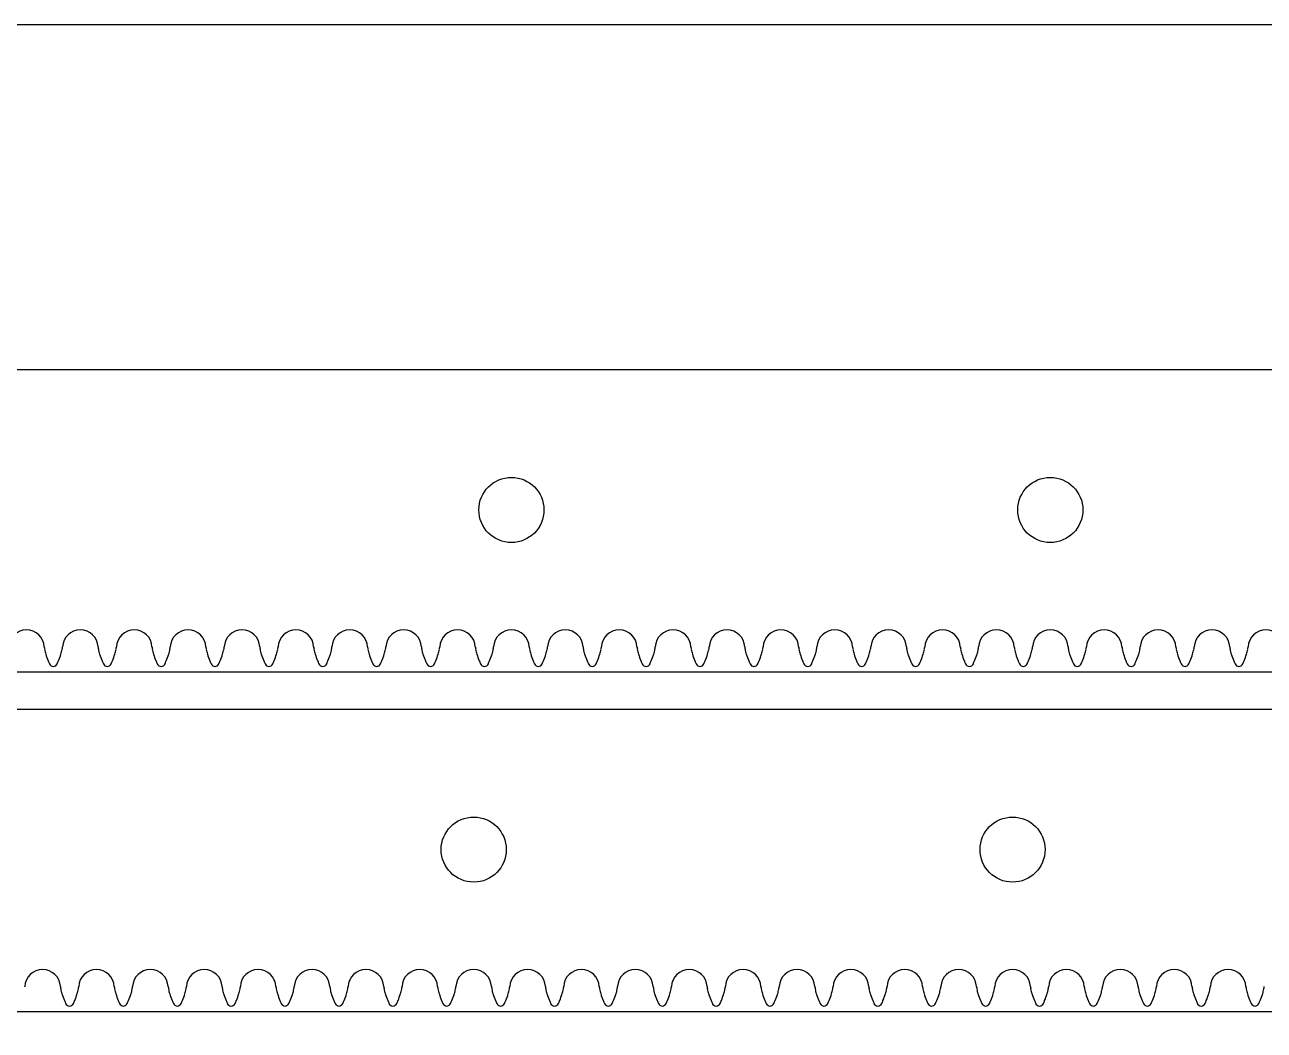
# Model space of a CAD drawing. Extents: x 0 to 800, y 0 to 400.
# Drawn here: x 453.3 to 568.3, y 306.7 to 400 of the extents above; entities that cross this region are included whole.
import ezdxf

# ---------------------------------------------------------------- set-up
doc = ezdxf.new("R2010")
doc.units = 0
doc.header["$MEASUREMENT"] = 0
for name, color, linetype in [('CUTOUT_5MM', 18, 'CONTINUOUS'), ('INSIDE_HOLES_5MM', 18, 'CONTINUOUS'), ('RACK_4MM', 18, 'CONTINUOUS')]:
    doc.layers.add(name, color=color, linetype=linetype)

msp = doc.modelspace()

# ---------------------------------------------------------------- linework, layer by layer
at = {"layer": 'CUTOUT_5MM'}
for p, q in [((647.5, 368), (349.5, 368)), ((349.5, 340), (647.5, 340)), ((744, 336.5), (46, 336.5)), ((46, 308.5), (744, 308.5))]:
    msp.add_line(p, q, dxfattribs=at)
at = {"layer": 'INSIDE_HOLES_5MM'}
for centre in [(498.5, 355), (548.5, 355), (495, 323.5), (545, 323.5)]:
    msp.add_circle(centre, 3.02, dxfattribs=at)
at = {"layer": 'RACK_4MM'}
for p, q in [((455.15, 342.31), (455.15, 342.26)), ((456.85, 342.26), (456.85, 342.31)), ((460.15, 342.31), (460.15, 342.26)), ((461.85, 342.26), (461.85, 342.31)), ((465.15, 342.31), (465.15, 342.26)), ((466.85, 342.26), (466.85, 342.31)), ((470.15, 342.31), (470.15, 342.26)), ((471.85, 342.26), (471.85, 342.31)), ((475.15, 342.31), (475.15, 342.26)), ((476.85, 342.26), (476.85, 342.31)), ((480.15, 342.31), (480.15, 342.26)), ((481.85, 342.26), (481.85, 342.31)), ((485.15, 342.31), (485.15, 342.26)), ((486.85, 342.26), (486.85, 342.31)), ((490.15, 342.31), (490.15, 342.26)), ((491.85, 342.26), (491.85, 342.31)), ((495.15, 342.31), (495.15, 342.26)), ((496.85, 342.26), (496.85, 342.31)), ((500.15, 342.31), (500.15, 342.26)), ((501.85, 342.26), (501.85, 342.31)), ((505.15, 342.31), (505.15, 342.26)), ((506.85, 342.26), (506.85, 342.31)), ((510.15, 342.31), (510.15, 342.26)), ((511.85, 342.26), (511.85, 342.31)), ((515.15, 342.31), (515.15, 342.26)), ((516.85, 342.26), (516.85, 342.31)), ((520.15, 342.31), (520.15, 342.26)), ((521.85, 342.26), (521.85, 342.31)), ((525.15, 342.31), (525.15, 342.26)), ((526.85, 342.26), (526.85, 342.31)), ((530.15, 342.31), (530.15, 342.26)), ((531.85, 342.26), (531.85, 342.31)), ((535.15, 342.31), (535.15, 342.26)), ((536.85, 342.26), (536.85, 342.31)), ((540.15, 342.31), (540.15, 342.26)), ((541.85, 342.26), (541.85, 342.31)), ((545.15, 342.31), (545.15, 342.26)), ((546.85, 342.26), (546.85, 342.31)), ((550.15, 342.31), (550.15, 342.26)), ((551.85, 342.26), (551.85, 342.31)), ((555.15, 342.31), (555.15, 342.26)), ((556.85, 342.26), (556.85, 342.31)), ((560.15, 342.31), (560.15, 342.26)), ((561.85, 342.26), (561.85, 342.31)), ((565.15, 342.31), (565.15, 342.26)), ((566.85, 342.26), (566.85, 342.31)), ((453.35, 310.76), (453.35, 310.81)), ((456.65, 310.81), (456.65, 310.76)), ((458.35, 310.76), (458.35, 310.81)), ((461.65, 310.81), (461.65, 310.76)), ((463.35, 310.76), (463.35, 310.81)), ((466.65, 310.81), (466.65, 310.76)), ((468.35, 310.76), (468.35, 310.81)), ((471.65, 310.81), (471.65, 310.76)), ((473.35, 310.76), (473.35, 310.81)), ((476.65, 310.81), (476.65, 310.76)), ((478.35, 310.76), (478.35, 310.81)), ((481.65, 310.81), (481.65, 310.76)), ((483.35, 310.76), (483.35, 310.81)), ((486.65, 310.81), (486.65, 310.76)), ((488.35, 310.76), (488.35, 310.81)), ((491.65, 310.81), (491.65, 310.76)), ((493.35, 310.76), (493.35, 310.81)), ((496.65, 310.81), (496.65, 310.76)), ((498.35, 310.76), (498.35, 310.81)), ((501.65, 310.81), (501.65, 310.76)), ((503.35, 310.76), (503.35, 310.81)), ((506.65, 310.81), (506.65, 310.76)), ((508.35, 310.76), (508.35, 310.81)), ((511.65, 310.81), (511.65, 310.76)), ((513.35, 310.76), (513.35, 310.81)), ((516.65, 310.81), (516.65, 310.76)), ((518.35, 310.76), (518.35, 310.81)), ((521.65, 310.81), (521.65, 310.76)), ((523.35, 310.76), (523.35, 310.81)), ((526.65, 310.81), (526.65, 310.76)), ((528.35, 310.76), (528.35, 310.81)), ((531.65, 310.81), (531.65, 310.76)), ((533.35, 310.76), (533.35, 310.81)), ((536.65, 310.81), (536.65, 310.76)), ((538.35, 310.76), (538.35, 310.81)), ((541.65, 310.81), (541.65, 310.76)), ((543.35, 310.76), (543.35, 310.81)), ((546.65, 310.81), (546.65, 310.76)), ((548.35, 310.76), (548.35, 310.81)), ((551.65, 310.81), (551.65, 310.76)), ((553.35, 310.76), (553.35, 310.81)), ((556.65, 310.81), (556.65, 310.76)), ((558.35, 310.76), (558.35, 310.81)), ((561.65, 310.81), (561.65, 310.76)), ((563.35, 310.76), (563.35, 310.81)), ((566.65, 310.81), (566.65, 310.76)), ((568.35, 310.76), (568.35, 310.81))]:
    msp.add_line(p, q, dxfattribs=at)
msp.add_lwpolyline([(0, 0), (800, 0), (800, 400), (0, 400)], close=True, dxfattribs=at)
for points in [[(648.5, 343.88), (648.5, 368), (348.5, 368), (348.5, 343.88)], [(745, 312.38), (745, 336.5), (45, 336.5), (45, 312.38)]]:
    msp.add_lwpolyline(points, dxfattribs=at)
for centre, radius, start, end in [((453.5, 342.23), 1.65, 2.4997, 177.5003), ((458.5, 342.23), 1.65, 2.4997, 177.5003), ((463.5, 342.23), 1.65, 2.4997, 177.5003), ((468.5, 342.23), 1.65, 2.4997, 177.5003), ((473.5, 342.23), 1.65, 2.4997, 177.5003), ((478.5, 342.23), 1.65, 2.4997, 177.5003), ((483.5, 342.23), 1.65, 2.4997, 177.5003), ((488.5, 342.23), 1.65, 2.4997, 177.5003), ((493.5, 342.23), 1.65, 2.4997, 177.5003), ((498.5, 342.23), 1.65, 2.4997, 177.5003), ((503.5, 342.23), 1.65, 2.4997, 177.5003), ((508.5, 342.23), 1.65, 2.4997, 177.5003), ((513.5, 342.23), 1.65, 2.4997, 177.5003), ((518.5, 342.23), 1.65, 2.4997, 177.5003), ((523.5, 342.23), 1.65, 2.4997, 177.5003), ((528.5, 342.23), 1.65, 2.4997, 177.5003), ((533.5, 342.23), 1.65, 2.4997, 177.5003), ((538.5, 342.23), 1.65, 2.4997, 177.5003), ((543.5, 342.23), 1.65, 2.4997, 177.5003), ((548.5, 342.23), 1.65, 2.4997, 177.5003), ((553.5, 342.23), 1.65, 2.4997, 177.5003), ((558.5, 342.23), 1.65, 2.4997, 177.5003), ((563.5, 342.23), 1.65, 2.4997, 177.5003), ((568.5, 342.23), 1.65, 2.4997, 177.5003), ((457.38, 342.53), 2.24, 186.8377, 191.5538), ((459.58, 342.96), 4.49, 191.3933, 197.171), ((462.19, 343.77), 7.22, 197.1596, 202.5425), ((450.28, 343.6), 6.72, 337.259, 343.0389), ((451, 343.32), 5.95, 343.5387, 347.897), ((455.04, 342.46), 1.82, 347.897, 353.7115), ((462.38, 342.53), 2.24, 186.8377, 191.5538), ((464.58, 342.96), 4.49, 191.3933, 197.171), ((467.19, 343.77), 7.22, 197.1596, 202.5425), ((455.28, 343.6), 6.72, 337.259, 343.0389), ((456, 343.32), 5.95, 343.5387, 347.897), ((460.04, 342.46), 1.82, 347.897, 353.7115), ((467.38, 342.53), 2.24, 186.8377, 191.5538), ((469.58, 342.96), 4.49, 191.3933, 197.171), ((472.19, 343.77), 7.22, 197.1596, 202.5425), ((460.28, 343.6), 6.72, 337.259, 343.0389), ((461, 343.32), 5.95, 343.5387, 347.897), ((465.04, 342.46), 1.82, 347.897, 353.7115), ((472.38, 342.53), 2.24, 186.8377, 191.5538), ((474.58, 342.96), 4.49, 191.3933, 197.171), ((477.19, 343.77), 7.22, 197.1596, 202.5425), ((465.28, 343.6), 6.72, 337.259, 343.0389), ((466, 343.32), 5.95, 343.5387, 347.897), ((470.04, 342.46), 1.82, 347.897, 353.7115), ((477.38, 342.53), 2.24, 186.8377, 191.5538), ((479.58, 342.96), 4.49, 191.3933, 197.171), ((482.19, 343.77), 7.22, 197.1596, 202.5425), ((470.28, 343.6), 6.72, 337.259, 343.0389), ((471, 343.32), 5.95, 343.5387, 347.897), ((475.04, 342.46), 1.82, 347.897, 353.7115), ((482.38, 342.53), 2.24, 186.8377, 191.5538), ((484.58, 342.96), 4.49, 191.3933, 197.171), ((487.19, 343.77), 7.22, 197.1596, 202.5425), ((475.28, 343.6), 6.72, 337.259, 343.0389), ((476, 343.32), 5.95, 343.5387, 347.897), ((480.04, 342.46), 1.82, 347.897, 353.7115), ((487.38, 342.53), 2.24, 186.8377, 191.5538), ((489.58, 342.96), 4.49, 191.3933, 197.171), ((492.19, 343.77), 7.22, 197.1596, 202.5425), ((480.28, 343.6), 6.72, 337.259, 343.0389), ((481, 343.32), 5.95, 343.5387, 347.897), ((485.04, 342.46), 1.82, 347.897, 353.7115), ((492.38, 342.53), 2.24, 186.8377, 191.5538), ((494.58, 342.96), 4.49, 191.3933, 197.171), ((497.19, 343.77), 7.22, 197.1596, 202.5425), ((485.28, 343.6), 6.72, 337.259, 343.0389), ((486, 343.32), 5.95, 343.5387, 347.897), ((490.04, 342.46), 1.82, 347.897, 353.7115), ((497.38, 342.53), 2.24, 186.8377, 191.5538), ((499.58, 342.96), 4.49, 191.3933, 197.171), ((502.19, 343.77), 7.22, 197.1596, 202.5425), ((490.28, 343.6), 6.72, 337.259, 343.0389), ((491, 343.32), 5.95, 343.5387, 347.897), ((495.04, 342.46), 1.82, 347.897, 353.7115), ((502.38, 342.53), 2.24, 186.8377, 191.5538), ((504.58, 342.96), 4.49, 191.3933, 197.171), ((507.19, 343.77), 7.22, 197.1596, 202.5425), ((495.28, 343.6), 6.72, 337.259, 343.0389), ((496, 343.32), 5.95, 343.5387, 347.897), ((500.04, 342.46), 1.82, 347.897, 353.7115), ((507.38, 342.53), 2.24, 186.8377, 191.5538), ((509.58, 342.96), 4.49, 191.3933, 197.171), ((512.19, 343.77), 7.22, 197.1596, 202.5425), ((500.28, 343.6), 6.72, 337.259, 343.0389), ((501, 343.32), 5.95, 343.5387, 347.897), ((505.04, 342.46), 1.82, 347.897, 353.7115), ((512.38, 342.53), 2.24, 186.8377, 191.5538), ((514.58, 342.96), 4.49, 191.3933, 197.171), ((517.19, 343.77), 7.22, 197.1596, 202.5425), ((505.28, 343.6), 6.72, 337.259, 343.0389), ((506, 343.32), 5.95, 343.5387, 347.897), ((510.04, 342.46), 1.82, 347.897, 353.7115), ((517.38, 342.53), 2.24, 186.8377, 191.5538), ((519.58, 342.96), 4.49, 191.3933, 197.171), ((522.19, 343.77), 7.22, 197.1596, 202.5425), ((510.28, 343.6), 6.72, 337.259, 343.0389), ((511, 343.32), 5.95, 343.5387, 347.897), ((515.04, 342.46), 1.82, 347.897, 353.7115), ((522.38, 342.53), 2.24, 186.8377, 191.5538), ((524.58, 342.96), 4.49, 191.3933, 197.171), ((527.19, 343.77), 7.22, 197.1596, 202.5425), ((515.28, 343.6), 6.72, 337.259, 343.0389), ((516, 343.32), 5.95, 343.5387, 347.897), ((520.04, 342.46), 1.82, 347.897, 353.7115), ((527.38, 342.53), 2.24, 186.8377, 191.5538), ((529.58, 342.96), 4.49, 191.3933, 197.171), ((532.19, 343.77), 7.22, 197.1596, 202.5425), ((520.28, 343.6), 6.72, 337.259, 343.0389), ((521, 343.32), 5.95, 343.5387, 347.897), ((525.04, 342.46), 1.82, 347.897, 353.7115), ((532.38, 342.53), 2.24, 186.8377, 191.5538), ((534.58, 342.96), 4.49, 191.3933, 197.171), ((537.19, 343.77), 7.22, 197.1596, 202.5425), ((525.28, 343.6), 6.72, 337.259, 343.0389), ((526, 343.32), 5.95, 343.5387, 347.897), ((530.04, 342.46), 1.82, 347.897, 353.7115), ((537.38, 342.53), 2.24, 186.8377, 191.5538), ((539.58, 342.96), 4.49, 191.3933, 197.171), ((542.19, 343.77), 7.22, 197.1596, 202.5425), ((530.28, 343.6), 6.72, 337.259, 343.0389), ((531, 343.32), 5.95, 343.5387, 347.897), ((535.04, 342.46), 1.82, 347.897, 353.7115), ((542.38, 342.53), 2.24, 186.8377, 191.5538), ((544.58, 342.96), 4.49, 191.3933, 197.171), ((547.19, 343.77), 7.22, 197.1596, 202.5425), ((535.28, 343.6), 6.72, 337.259, 343.0389), ((536, 343.32), 5.95, 343.5387, 347.897), ((540.04, 342.46), 1.82, 347.897, 353.7115), ((547.38, 342.53), 2.24, 186.8377, 191.5538), ((549.58, 342.96), 4.49, 191.3933, 197.171), ((552.19, 343.77), 7.22, 197.1596, 202.5425), ((540.28, 343.6), 6.72, 337.259, 343.0389), ((541, 343.32), 5.95, 343.5387, 347.897), ((545.04, 342.46), 1.82, 347.897, 353.7115), ((552.38, 342.53), 2.24, 186.8377, 191.5538), ((554.58, 342.96), 4.49, 191.3933, 197.171), ((557.19, 343.77), 7.22, 197.1596, 202.5425), ((545.28, 343.6), 6.72, 337.259, 343.0389), ((546, 343.32), 5.95, 343.5387, 347.897), ((550.04, 342.46), 1.82, 347.897, 353.7115), ((557.38, 342.53), 2.24, 186.8377, 191.5538), ((559.58, 342.96), 4.49, 191.3933, 197.171), ((562.19, 343.77), 7.22, 197.1596, 202.5425), ((550.28, 343.6), 6.72, 337.259, 343.0389), ((551, 343.32), 5.95, 343.5387, 347.897), ((555.04, 342.46), 1.82, 347.897, 353.7115), ((562.38, 342.53), 2.24, 186.8377, 191.5538), ((564.58, 342.96), 4.49, 191.3933, 197.171), ((567.19, 343.77), 7.22, 197.1596, 202.5425), ((555.28, 343.6), 6.72, 337.259, 343.0389), ((556, 343.32), 5.95, 343.5387, 347.897), ((560.04, 342.46), 1.82, 347.897, 353.7115), ((567.38, 342.53), 2.24, 186.8377, 191.5538), ((569.58, 342.96), 4.49, 191.3933, 197.171), ((572.19, 343.77), 7.22, 197.1596, 202.5425), ((560.28, 343.6), 6.72, 337.259, 343.0389), ((561, 343.32), 5.95, 343.5387, 347.897), ((565.04, 342.46), 1.82, 347.897, 353.7115), ((463.58, 344.34), 8.72, 202.5425, 204.4697), ((456, 340.89), 0.396, 204.3206, 335.6794), ((446.35, 345.25), 10.98, 335.7289, 337.259), ((468.58, 344.34), 8.72, 202.5425, 204.4697), ((461, 340.89), 0.396, 204.3206, 335.6794), ((451.35, 345.25), 10.98, 335.7289, 337.259), ((473.58, 344.34), 8.72, 202.5425, 204.4697), ((466, 340.89), 0.396, 204.3206, 335.6794), ((456.35, 345.25), 10.98, 335.7289, 337.259), ((478.58, 344.34), 8.72, 202.5425, 204.4697), ((471, 340.89), 0.396, 204.3206, 335.6794), ((461.35, 345.25), 10.98, 335.7289, 337.259), ((483.58, 344.34), 8.72, 202.5425, 204.4697), ((476, 340.89), 0.396, 204.3206, 335.6794), ((466.35, 345.25), 10.98, 335.7289, 337.259), ((488.58, 344.34), 8.72, 202.5425, 204.4697), ((481, 340.89), 0.396, 204.3206, 335.6794), ((471.35, 345.25), 10.98, 335.7289, 337.259), ((493.58, 344.34), 8.72, 202.5425, 204.4697), ((486, 340.89), 0.396, 204.3206, 335.6794), ((476.35, 345.25), 10.98, 335.7289, 337.259), ((498.58, 344.34), 8.72, 202.5425, 204.4697), ((491, 340.89), 0.396, 204.3206, 335.6794), ((481.35, 345.25), 10.98, 335.7289, 337.259), ((503.58, 344.34), 8.72, 202.5425, 204.4697), ((496, 340.89), 0.396, 204.3206, 335.6794), ((486.35, 345.25), 10.98, 335.7289, 337.259), ((508.58, 344.34), 8.72, 202.5425, 204.4697), ((501, 340.89), 0.396, 204.3206, 335.6794), ((491.35, 345.25), 10.98, 335.7289, 337.259), ((513.58, 344.34), 8.72, 202.5425, 204.4697), ((506, 340.89), 0.396, 204.3206, 335.6794), ((496.35, 345.25), 10.98, 335.7289, 337.259), ((518.58, 344.34), 8.72, 202.5425, 204.4697), ((511, 340.89), 0.396, 204.3206, 335.6794), ((501.35, 345.25), 10.98, 335.7289, 337.259), ((523.58, 344.34), 8.72, 202.5425, 204.4697), ((516, 340.89), 0.396, 204.3206, 335.6794), ((506.35, 345.25), 10.98, 335.7289, 337.259), ((528.58, 344.34), 8.72, 202.5425, 204.4697), ((521, 340.89), 0.396, 204.3206, 335.6794), ((511.35, 345.25), 10.98, 335.7289, 337.259), ((533.58, 344.34), 8.72, 202.5425, 204.4697), ((526, 340.89), 0.396, 204.3206, 335.6794), ((516.35, 345.25), 10.98, 335.7289, 337.259), ((538.58, 344.34), 8.72, 202.5425, 204.4697), ((531, 340.89), 0.396, 204.3206, 335.6794), ((521.35, 345.25), 10.98, 335.7289, 337.259), ((543.58, 344.34), 8.72, 202.5425, 204.4697), ((536, 340.89), 0.396, 204.3206, 335.6794), ((526.35, 345.25), 10.98, 335.7289, 337.259), ((548.58, 344.34), 8.72, 202.5425, 204.4697), ((541, 340.89), 0.396, 204.3206, 335.6794), ((531.35, 345.25), 10.98, 335.7289, 337.259), ((553.58, 344.34), 8.72, 202.5425, 204.4697), ((546, 340.89), 0.396, 204.3206, 335.6794), ((536.35, 345.25), 10.98, 335.7289, 337.259), ((558.58, 344.34), 8.72, 202.5425, 204.4697), ((551, 340.89), 0.396, 204.3206, 335.6794), ((541.35, 345.25), 10.98, 335.7289, 337.259), ((563.58, 344.34), 8.72, 202.5425, 204.4697), ((556, 340.89), 0.396, 204.3206, 335.6794), ((546.35, 345.25), 10.98, 335.7289, 337.259), ((568.58, 344.34), 8.72, 202.5425, 204.4697), ((561, 340.89), 0.396, 204.3206, 335.6794), ((551.35, 345.25), 10.98, 335.7289, 337.259), ((573.58, 344.34), 8.72, 202.5425, 204.4697), ((566, 340.89), 0.396, 204.3206, 335.6794), ((556.35, 345.25), 10.98, 335.7289, 337.259), ((455, 310.73), 1.65, 2.4997, 177.5003), ((460, 310.73), 1.65, 2.4997, 177.5003), ((465, 310.73), 1.65, 2.4997, 177.5003), ((470, 310.73), 1.65, 2.4997, 177.5003), ((475, 310.73), 1.65, 2.4997, 177.5003), ((480, 310.73), 1.65, 2.4997, 177.5003), ((485, 310.73), 1.65, 2.4997, 177.5003), ((490, 310.73), 1.65, 2.4997, 177.5003), ((495, 310.73), 1.65, 2.4997, 177.5003), ((500, 310.73), 1.65, 2.4997, 177.5003), ((505, 310.73), 1.65, 2.4997, 177.5003), ((510, 310.73), 1.65, 2.4997, 177.5003), ((515, 310.73), 1.65, 2.4997, 177.5003), ((520, 310.73), 1.65, 2.4997, 177.5003), ((525, 310.73), 1.65, 2.4997, 177.5003), ((530, 310.73), 1.65, 2.4997, 177.5003), ((535, 310.73), 1.65, 2.4997, 177.5003), ((540, 310.73), 1.65, 2.4997, 177.5003), ((545, 310.73), 1.65, 2.4997, 177.5003), ((550, 310.73), 1.65, 2.4997, 177.5003), ((555, 310.73), 1.65, 2.4997, 177.5003), ((560, 310.73), 1.65, 2.4997, 177.5003), ((565, 310.73), 1.65, 2.4997, 177.5003), ((458.88, 311.03), 2.24, 186.8377, 191.5538), ((461.08, 311.46), 4.49, 191.3933, 197.171), ((452.5, 311.82), 5.95, 343.5387, 347.897), ((456.54, 310.96), 1.82, 347.897, 353.7115), ((463.88, 311.03), 2.24, 186.8377, 191.5538), ((466.08, 311.46), 4.49, 191.3933, 197.171), ((457.5, 311.82), 5.95, 343.5387, 347.897), ((461.54, 310.96), 1.82, 347.897, 353.7115), ((468.88, 311.03), 2.24, 186.8377, 191.5538), ((471.08, 311.46), 4.49, 191.3933, 197.171), ((462.5, 311.82), 5.95, 343.5387, 347.897), ((466.54, 310.96), 1.82, 347.897, 353.7115), ((473.88, 311.03), 2.24, 186.8377, 191.5538), ((476.08, 311.46), 4.49, 191.3933, 197.171), ((467.5, 311.82), 5.95, 343.5387, 347.897), ((471.54, 310.96), 1.82, 347.897, 353.7115), ((478.88, 311.03), 2.24, 186.8377, 191.5538), ((481.08, 311.46), 4.49, 191.3933, 197.171), ((472.5, 311.82), 5.95, 343.5387, 347.897), ((476.54, 310.96), 1.82, 347.897, 353.7115), ((483.88, 311.03), 2.24, 186.8377, 191.5538), ((486.08, 311.46), 4.49, 191.3933, 197.171), ((477.5, 311.82), 5.95, 343.5387, 347.897), ((481.54, 310.96), 1.82, 347.897, 353.7115), ((488.88, 311.03), 2.24, 186.8377, 191.5538), ((491.08, 311.46), 4.49, 191.3933, 197.171), ((482.5, 311.82), 5.95, 343.5387, 347.897), ((486.54, 310.96), 1.82, 347.897, 353.7115), ((493.88, 311.03), 2.24, 186.8377, 191.5538), ((496.08, 311.46), 4.49, 191.3933, 197.171), ((487.5, 311.82), 5.95, 343.5387, 347.897), ((491.54, 310.96), 1.82, 347.897, 353.7115), ((498.88, 311.03), 2.24, 186.8377, 191.5538), ((501.08, 311.46), 4.49, 191.3933, 197.171), ((492.5, 311.82), 5.95, 343.5387, 347.897), ((496.54, 310.96), 1.82, 347.897, 353.7115), ((503.88, 311.03), 2.24, 186.8377, 191.5538), ((506.08, 311.46), 4.49, 191.3933, 197.171), ((497.5, 311.82), 5.95, 343.5387, 347.897), ((501.54, 310.96), 1.82, 347.897, 353.7115), ((508.88, 311.03), 2.24, 186.8377, 191.5538), ((511.08, 311.46), 4.49, 191.3933, 197.171), ((502.5, 311.82), 5.95, 343.5387, 347.897), ((506.54, 310.96), 1.82, 347.897, 353.7115), ((513.88, 311.03), 2.24, 186.8377, 191.5538), ((516.08, 311.46), 4.49, 191.3933, 197.171), ((507.5, 311.82), 5.95, 343.5387, 347.897), ((511.54, 310.96), 1.82, 347.897, 353.7115), ((518.88, 311.03), 2.24, 186.8377, 191.5538), ((521.08, 311.46), 4.49, 191.3933, 197.171), ((512.5, 311.82), 5.95, 343.5387, 347.897), ((516.54, 310.96), 1.82, 347.897, 353.7115), ((523.88, 311.03), 2.24, 186.8377, 191.5538), ((526.08, 311.46), 4.49, 191.3933, 197.171), ((517.5, 311.82), 5.95, 343.5387, 347.897), ((521.54, 310.96), 1.82, 347.897, 353.7115), ((528.88, 311.03), 2.24, 186.8377, 191.5538), ((531.08, 311.46), 4.49, 191.3933, 197.171), ((522.5, 311.82), 5.95, 343.5387, 347.897), ((526.54, 310.96), 1.82, 347.897, 353.7115), ((533.88, 311.03), 2.24, 186.8377, 191.5538), ((536.08, 311.46), 4.49, 191.3933, 197.171), ((527.5, 311.82), 5.95, 343.5387, 347.897), ((531.54, 310.96), 1.82, 347.897, 353.7115), ((538.88, 311.03), 2.24, 186.8377, 191.5538), ((541.08, 311.46), 4.49, 191.3933, 197.171), ((532.5, 311.82), 5.95, 343.5387, 347.897), ((536.54, 310.96), 1.82, 347.897, 353.7115), ((543.88, 311.03), 2.24, 186.8377, 191.5538), ((546.08, 311.46), 4.49, 191.3933, 197.171), ((537.5, 311.82), 5.95, 343.5387, 347.897), ((541.54, 310.96), 1.82, 347.897, 353.7115), ((548.88, 311.03), 2.24, 186.8377, 191.5538), ((551.08, 311.46), 4.49, 191.3933, 197.171), ((542.5, 311.82), 5.95, 343.5387, 347.897), ((546.54, 310.96), 1.82, 347.897, 353.7115), ((553.88, 311.03), 2.24, 186.8377, 191.5538), ((556.08, 311.46), 4.49, 191.3933, 197.171), ((547.5, 311.82), 5.95, 343.5387, 347.897), ((551.54, 310.96), 1.82, 347.897, 353.7115), ((558.88, 311.03), 2.24, 186.8377, 191.5538), ((561.08, 311.46), 4.49, 191.3933, 197.171), ((552.5, 311.82), 5.95, 343.5387, 347.897), ((556.54, 310.96), 1.82, 347.897, 353.7115), ((563.88, 311.03), 2.24, 186.8377, 191.5538), ((566.08, 311.46), 4.49, 191.3933, 197.171), ((557.5, 311.82), 5.95, 343.5387, 347.897), ((561.54, 310.96), 1.82, 347.897, 353.7115), ((568.88, 311.03), 2.24, 186.8377, 191.5538), ((571.08, 311.46), 4.49, 191.3933, 197.171), ((562.5, 311.82), 5.95, 343.5387, 347.897), ((566.54, 310.96), 1.82, 347.897, 353.7115), ((463.69, 312.27), 7.22, 197.1596, 202.5425), ((465.08, 312.84), 8.72, 202.5425, 204.4697), ((447.85, 313.75), 10.98, 335.7289, 337.259), ((451.78, 312.1), 6.72, 337.259, 343.0389), ((468.69, 312.27), 7.22, 197.1596, 202.5425), ((470.08, 312.84), 8.72, 202.5425, 204.4697), ((452.85, 313.75), 10.98, 335.7289, 337.259), ((456.78, 312.1), 6.72, 337.259, 343.0389), ((473.69, 312.27), 7.22, 197.1596, 202.5425), ((475.08, 312.84), 8.72, 202.5425, 204.4697), ((457.85, 313.75), 10.98, 335.7289, 337.259), ((461.78, 312.1), 6.72, 337.259, 343.0389), ((478.69, 312.27), 7.22, 197.1596, 202.5425), ((480.08, 312.84), 8.72, 202.5425, 204.4697), ((462.85, 313.75), 10.98, 335.7289, 337.259), ((466.78, 312.1), 6.72, 337.259, 343.0389), ((483.69, 312.27), 7.22, 197.1596, 202.5425), ((485.08, 312.84), 8.72, 202.5425, 204.4697), ((467.85, 313.75), 10.98, 335.7289, 337.259), ((471.78, 312.1), 6.72, 337.259, 343.0389), ((488.69, 312.27), 7.22, 197.1596, 202.5425), ((490.08, 312.84), 8.72, 202.5425, 204.4697), ((472.85, 313.75), 10.98, 335.7289, 337.259), ((476.78, 312.1), 6.72, 337.259, 343.0389), ((493.69, 312.27), 7.22, 197.1596, 202.5425), ((495.08, 312.84), 8.72, 202.5425, 204.4697), ((477.85, 313.75), 10.98, 335.7289, 337.259), ((481.78, 312.1), 6.72, 337.259, 343.0389), ((498.69, 312.27), 7.22, 197.1596, 202.5425), ((500.08, 312.84), 8.72, 202.5425, 204.4697), ((482.85, 313.75), 10.98, 335.7289, 337.259), ((486.78, 312.1), 6.72, 337.259, 343.0389), ((503.69, 312.27), 7.22, 197.1596, 202.5425), ((505.08, 312.84), 8.72, 202.5425, 204.4697), ((487.85, 313.75), 10.98, 335.7289, 337.259), ((491.78, 312.1), 6.72, 337.259, 343.0389), ((508.69, 312.27), 7.22, 197.1596, 202.5425), ((510.08, 312.84), 8.72, 202.5425, 204.4697), ((492.85, 313.75), 10.98, 335.7289, 337.259), ((496.78, 312.1), 6.72, 337.259, 343.0389), ((513.69, 312.27), 7.22, 197.1596, 202.5425), ((515.08, 312.84), 8.72, 202.5425, 204.4697), ((497.85, 313.75), 10.98, 335.7289, 337.259), ((501.78, 312.1), 6.72, 337.259, 343.0389), ((518.69, 312.27), 7.22, 197.1596, 202.5425), ((520.08, 312.84), 8.72, 202.5425, 204.4697), ((502.85, 313.75), 10.98, 335.7289, 337.259), ((506.78, 312.1), 6.72, 337.259, 343.0389), ((523.69, 312.27), 7.22, 197.1596, 202.5425), ((525.08, 312.84), 8.72, 202.5425, 204.4697), ((507.85, 313.75), 10.98, 335.7289, 337.259), ((511.78, 312.1), 6.72, 337.259, 343.0389), ((528.69, 312.27), 7.22, 197.1596, 202.5425), ((530.08, 312.84), 8.72, 202.5425, 204.4697), ((512.85, 313.75), 10.98, 335.7289, 337.259), ((516.78, 312.1), 6.72, 337.259, 343.0389), ((533.69, 312.27), 7.22, 197.1596, 202.5425), ((535.08, 312.84), 8.72, 202.5425, 204.4697), ((517.85, 313.75), 10.98, 335.7289, 337.259), ((521.78, 312.1), 6.72, 337.259, 343.0389), ((538.69, 312.27), 7.22, 197.1596, 202.5425), ((540.08, 312.84), 8.72, 202.5425, 204.4697), ((522.85, 313.75), 10.98, 335.7289, 337.259), ((526.78, 312.1), 6.72, 337.259, 343.0389), ((543.69, 312.27), 7.22, 197.1596, 202.5425), ((545.08, 312.84), 8.72, 202.5425, 204.4697), ((527.85, 313.75), 10.98, 335.7289, 337.259), ((531.78, 312.1), 6.72, 337.259, 343.0389), ((548.69, 312.27), 7.22, 197.1596, 202.5425), ((550.08, 312.84), 8.72, 202.5425, 204.4697), ((532.85, 313.75), 10.98, 335.7289, 337.259), ((536.78, 312.1), 6.72, 337.259, 343.0389), ((553.69, 312.27), 7.22, 197.1596, 202.5425), ((555.08, 312.84), 8.72, 202.5425, 204.4697), ((537.85, 313.75), 10.98, 335.7289, 337.259), ((541.78, 312.1), 6.72, 337.259, 343.0389), ((558.69, 312.27), 7.22, 197.1596, 202.5425), ((560.08, 312.84), 8.72, 202.5425, 204.4697), ((542.85, 313.75), 10.98, 335.7289, 337.259), ((546.78, 312.1), 6.72, 337.259, 343.0389), ((563.69, 312.27), 7.22, 197.1596, 202.5425), ((565.08, 312.84), 8.72, 202.5425, 204.4697), ((547.85, 313.75), 10.98, 335.7289, 337.259), ((551.78, 312.1), 6.72, 337.259, 343.0389), ((568.69, 312.27), 7.22, 197.1596, 202.5425), ((570.08, 312.84), 8.72, 202.5425, 204.4697), ((552.85, 313.75), 10.98, 335.7289, 337.259), ((556.78, 312.1), 6.72, 337.259, 343.0389), ((573.69, 312.27), 7.22, 197.1596, 202.5425), ((575.08, 312.84), 8.72, 202.5425, 204.4697), ((557.85, 313.75), 10.98, 335.7289, 337.259), ((561.78, 312.1), 6.72, 337.259, 343.0389), ((457.5, 309.39), 0.396, 204.3206, 335.6794), ((462.5, 309.39), 0.396, 204.3206, 335.6794), ((467.5, 309.39), 0.396, 204.3206, 335.6794), ((472.5, 309.39), 0.396, 204.3206, 335.6794), ((477.5, 309.39), 0.396, 204.3206, 335.6794), ((482.5, 309.39), 0.396, 204.3206, 335.6794), ((487.5, 309.39), 0.396, 204.3206, 335.6794), ((492.5, 309.39), 0.396, 204.3206, 335.6794), ((497.5, 309.39), 0.396, 204.3206, 335.6794), ((502.5, 309.39), 0.396, 204.3206, 335.6794), ((507.5, 309.39), 0.396, 204.3206, 335.6794), ((512.5, 309.39), 0.396, 204.3206, 335.6794), ((517.5, 309.39), 0.396, 204.3206, 335.6794), ((522.5, 309.39), 0.396, 204.3206, 335.6794), ((527.5, 309.39), 0.396, 204.3206, 335.6794), ((532.5, 309.39), 0.396, 204.3206, 335.6794), ((537.5, 309.39), 0.396, 204.3206, 335.6794), ((542.5, 309.39), 0.396, 204.3206, 335.6794), ((547.5, 309.39), 0.396, 204.3206, 335.6794), ((552.5, 309.39), 0.396, 204.3206, 335.6794), ((557.5, 309.39), 0.396, 204.3206, 335.6794), ((562.5, 309.39), 0.396, 204.3206, 335.6794), ((567.5, 309.39), 0.396, 204.3206, 335.6794)]:
    msp.add_arc(centre, radius, start, end, dxfattribs=at)

doc.saveas('drawing.dxf')
